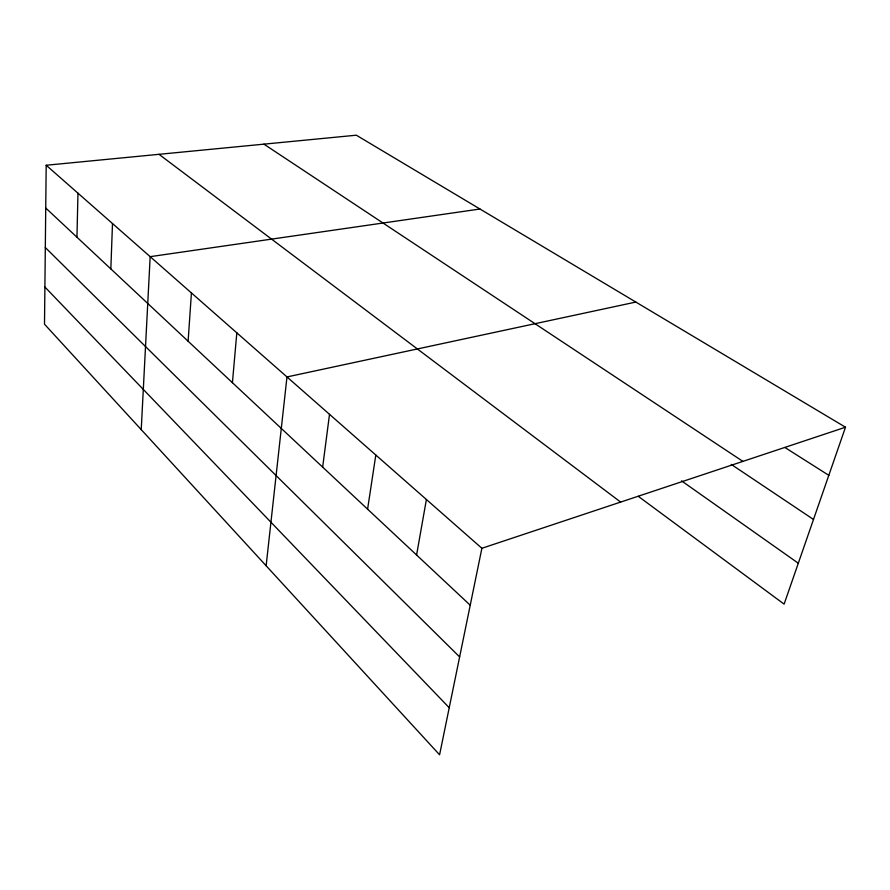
<?xml version="1.0" encoding="UTF-8"?>
<svg xmlns="http://www.w3.org/2000/svg" width="890" height="890" viewBox="0 0 890 890"><rect width="100%" height="100%" fill="white"/><g stroke="black" fill="none" stroke-linecap="round" stroke-linejoin="round"><path stroke-width="1.33" d="M845.5 427.222L356.323 135.202L46.191 165.251L44.5 324.205L439.582 754.798L481.891 548.284L845.5 427.222L784.112 604.132L638.286 496.32M76.952 237.218L77.964 193.186M110.838 268.925L112.496 223.546M141.232 429.625L150.165 256.665L479.977 209.017M188.113 341.226L191.428 292.944M232.423 382.689L236.818 332.838M266.132 565.762L286.981 376.937L635.849 302.066M322.658 467.128L329.511 414.328M367.592 509.169L375.814 455.024M416.587 555.015L426.399 499.501M784.958 447.514L828.812 475.327M263.941 144.158L742.894 461.387M731.257 464.391L813.493 519.46M681.518 480.845L798.308 563.225M159.01 154.326L620.642 502.082M46.191 165.251L481.891 548.284M45.735 208.004L470.232 605.211M45.312 247.531L459.629 656.92M44.889 287.014L449.228 707.728"/></g></svg>
